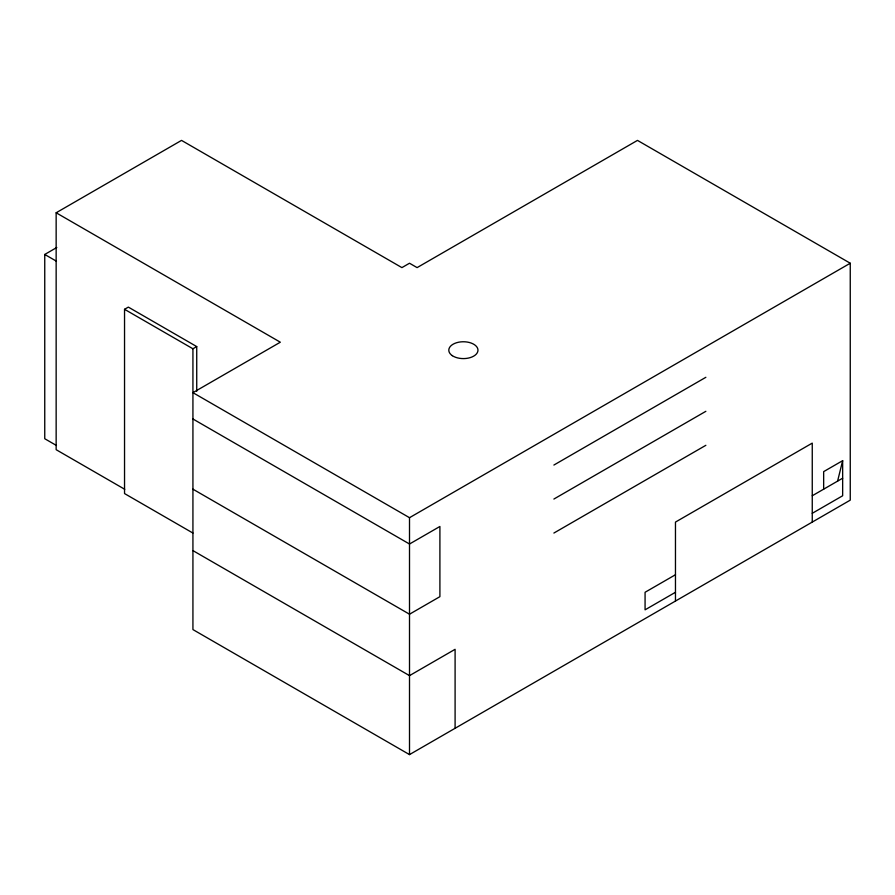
<?xml version="1.0" encoding="UTF-8"?>
<svg xmlns="http://www.w3.org/2000/svg" width="895" height="895" viewBox="0 0 895 895"><rect width="100%" height="100%" fill="white"/><g stroke="black" fill="none" stroke-linecap="round" stroke-linejoin="round"><path stroke-width="1.34" d="M837.586 481.141L842.654 460.668L823.657 471.631L823.657 489.185M124.729 489.285L56.15 449.693L56.15 212.775L181.528 140.392L401.911 267.616L409.507 263.231L417.104 267.616L637.475 140.392L850.25 263.231L850.25 500.148L409.507 754.608L192.928 629.577L192.928 348.781L196.732 346.589L196.732 391.26M56.441 445.475L44.75 438.729L44.75 254.46L56.81 247.49M192.928 533.051L124.539 493.57L124.539 309.301L128.343 307.108L196.732 346.589M56.15 212.775L280.325 342.203L192.928 392.659L409.507 517.69L850.25 263.231M553.882 465.053L705.864 377.298M553.882 499.052L705.864 411.308M553.882 533.051L705.864 445.307M675.468 574.735L645.071 592.277L645.071 609.831L675.468 592.277M812.257 495.763L842.654 478.21M812.257 513.316L842.654 495.763L842.654 460.668M44.75 254.46L56.441 261.206M124.539 309.301L192.928 348.781M192.928 418.983L409.507 544.015L439.904 526.473L439.904 596.663L409.507 614.216L192.928 489.173M192.928 550.604L409.507 675.635L455.096 649.311L455.096 728.284M812.257 522.087L812.257 443.114L675.468 522.087L675.468 601.06M409.507 517.69L409.507 754.608M452.333 355.673A14.588 8.424 0 0 0 477.158 352.954A14.588 8.424 0 0 0 460.679 341.901A14.588 8.424 0 0 0 452.333 355.673"/></g></svg>
